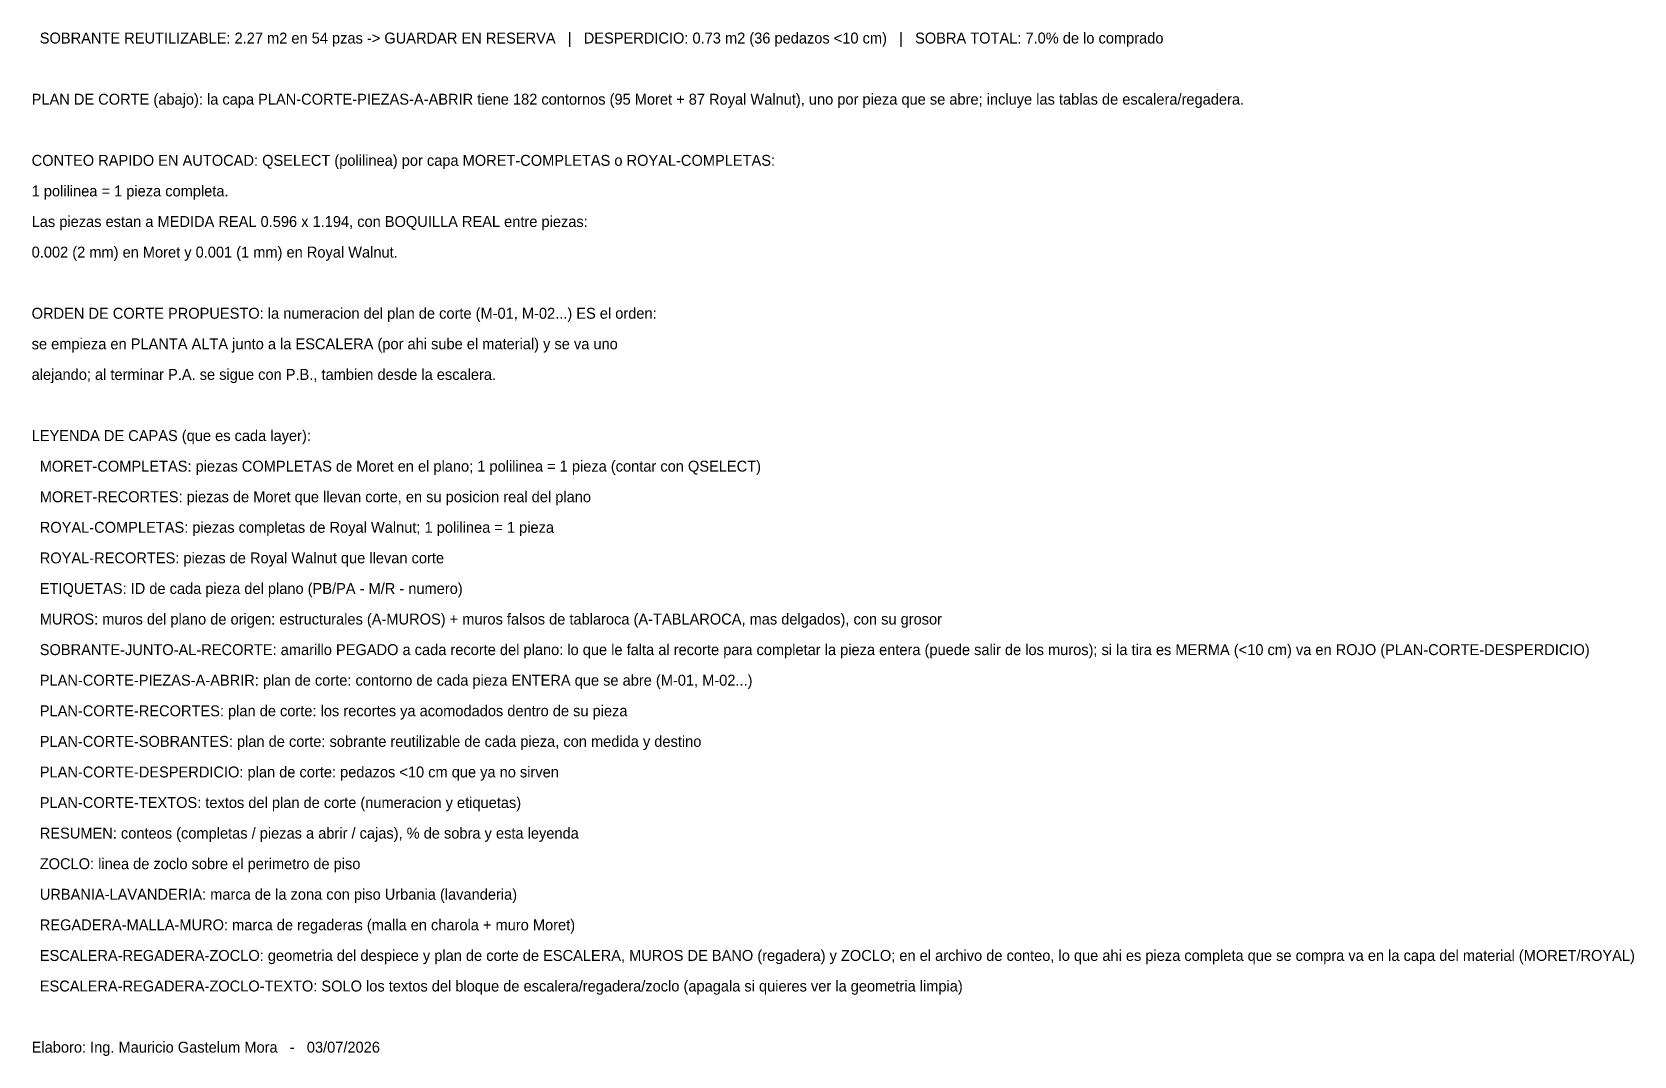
# Model space of a CAD drawing. Header units: metres. Extents: x 478.4 to 564, y -144.7 to -79.7.
# Drawn here: x 489.57 to 511.57, y -137.22 to -123.16 of the extents above; entities that cross this region are included whole.
import ezdxf
from ezdxf.enums import TextEntityAlignment as Align

# ---------------------------------------------------------------- set-up
doc = ezdxf.new("R2010")
doc.units = ezdxf.units.M
doc.layers.add('RESUMEN', color=5, linetype='Continuous')

msp = doc.modelspace()

# ---------------------------------------------------------------- texts
at = {"layer": 'RESUMEN'}
for s, p in [('  SOBRANTE REUTILIZABLE: 2.27 m2 en 54 pzas -> GUARDAR EN RESERVA   |   DESPERDICIO: 0.73 m2 (36 pedazos <10 cm)   |   SOBRA TOTAL: 7.0% de lo comprado', (489.565, -123.24)), ('PLAN DE CORTE (abajo): la capa PLAN-CORTE-PIEZAS-A-ABRIR tiene 182 contornos (95 Moret + 87 Royal Walnut), uno por pieza que se abre; incluye las tablas de escalera/regadera.', (489.565, -124.08)), ('CONTEO RAPIDO EN AUTOCAD: QSELECT (polilinea) por capa MORET-COMPLETAS o ROYAL-COMPLETAS:', (489.565, -124.92)), ('1 polilinea = 1 pieza completa.', (489.565, -125.34)), ('Las piezas estan a MEDIDA REAL 0.596 x 1.194, con BOQUILLA REAL entre piezas:', (489.565, -125.76)), ('0.002 (2 mm) en Moret y 0.001 (1 mm) en Royal Walnut.', (489.565, -126.18)), ('ORDEN DE CORTE PROPUESTO: la numeracion del plan de corte (M-01, M-02...) ES el orden:', (489.565, -127.02)), ('se empieza en PLANTA ALTA junto a la ESCALERA (por ahi sube el material) y se va uno', (489.565, -127.44)), ('alejando; al terminar P.A. se sigue con P.B., tambien desde la escalera.', (489.565, -127.86)), ('LEYENDA DE CAPAS (que es cada layer):', (489.565, -128.7)), ('  MORET-COMPLETAS: piezas COMPLETAS de Moret en el plano; 1 polilinea = 1 pieza (contar con QSELECT)', (489.565, -129.12)), ('  MORET-RECORTES: piezas de Moret que llevan corte, en su posicion real del plano', (489.565, -129.54)), ('  ROYAL-COMPLETAS: piezas completas de Royal Walnut; 1 polilinea = 1 pieza', (489.565, -129.96)), ('  ROYAL-RECORTES: piezas de Royal Walnut que llevan corte', (489.565, -130.38)), ('  ETIQUETAS: ID de cada pieza del plano (PB/PA - M/R - numero)', (489.565, -130.8)), ('  MUROS: muros del plano de origen: estructurales (A-MUROS) + muros falsos de tablaroca (A-TABLAROCA, mas delgados), con su grosor', (489.565, -131.22)), ('  SOBRANTE-JUNTO-AL-RECORTE: amarillo PEGADO a cada recorte del plano: lo que le falta al recorte para completar la pieza entera (puede salir de los muros); si la tira es MERMA (<10 cm) va en ROJO (PLAN-CORTE-DESPERDICIO)', (489.565, -131.64)), ('  PLAN-CORTE-PIEZAS-A-ABRIR: plan de corte: contorno de cada pieza ENTERA que se abre (M-01, M-02...)', (489.565, -132.06)), ('  PLAN-CORTE-RECORTES: plan de corte: los recortes ya acomodados dentro de su pieza', (489.565, -132.48)), ('  PLAN-CORTE-SOBRANTES: plan de corte: sobrante reutilizable de cada pieza, con medida y destino', (489.565, -132.9)), ('  PLAN-CORTE-DESPERDICIO: plan de corte: pedazos <10 cm que ya no sirven', (489.565, -133.32)), ('  PLAN-CORTE-TEXTOS: textos del plan de corte (numeracion y etiquetas)', (489.565, -133.74)), ('  RESUMEN: conteos (completas / piezas a abrir / cajas), % de sobra y esta leyenda', (489.565, -134.16)), ('  ZOCLO: linea de zoclo sobre el perimetro de piso', (489.565, -134.58)), ('  URBANIA-LAVANDERIA: marca de la zona con piso Urbania (lavanderia)', (489.565, -135)), ('  REGADERA-MALLA-MURO: marca de regaderas (malla en charola + muro Moret)', (489.565, -135.42)), ('  ESCALERA-REGADERA-ZOCLO: geometria del despiece y plan de corte de ESCALERA, MUROS DE BANO (regadera) y ZOCLO; en el archivo de conteo, lo que ahi es pieza completa que se compra va en la capa del material (MORET/ROYAL)', (489.565, -135.84)), ('  ESCALERA-REGADERA-ZOCLO-TEXTO: SOLO los textos del bloque de escalera/regadera/zoclo (apagala si quieres ver la geometria limpia)', (489.565, -136.26)), ('Elaboro: Ing. Mauricio Gastelum Mora   -   03/07/2026', (489.565, -137.1))]:
    msp.add_text(s, height=0.15, dxfattribs=at).set_placement(p, align=Align.MIDDLE_LEFT)

doc.saveas('drawing.dxf')
